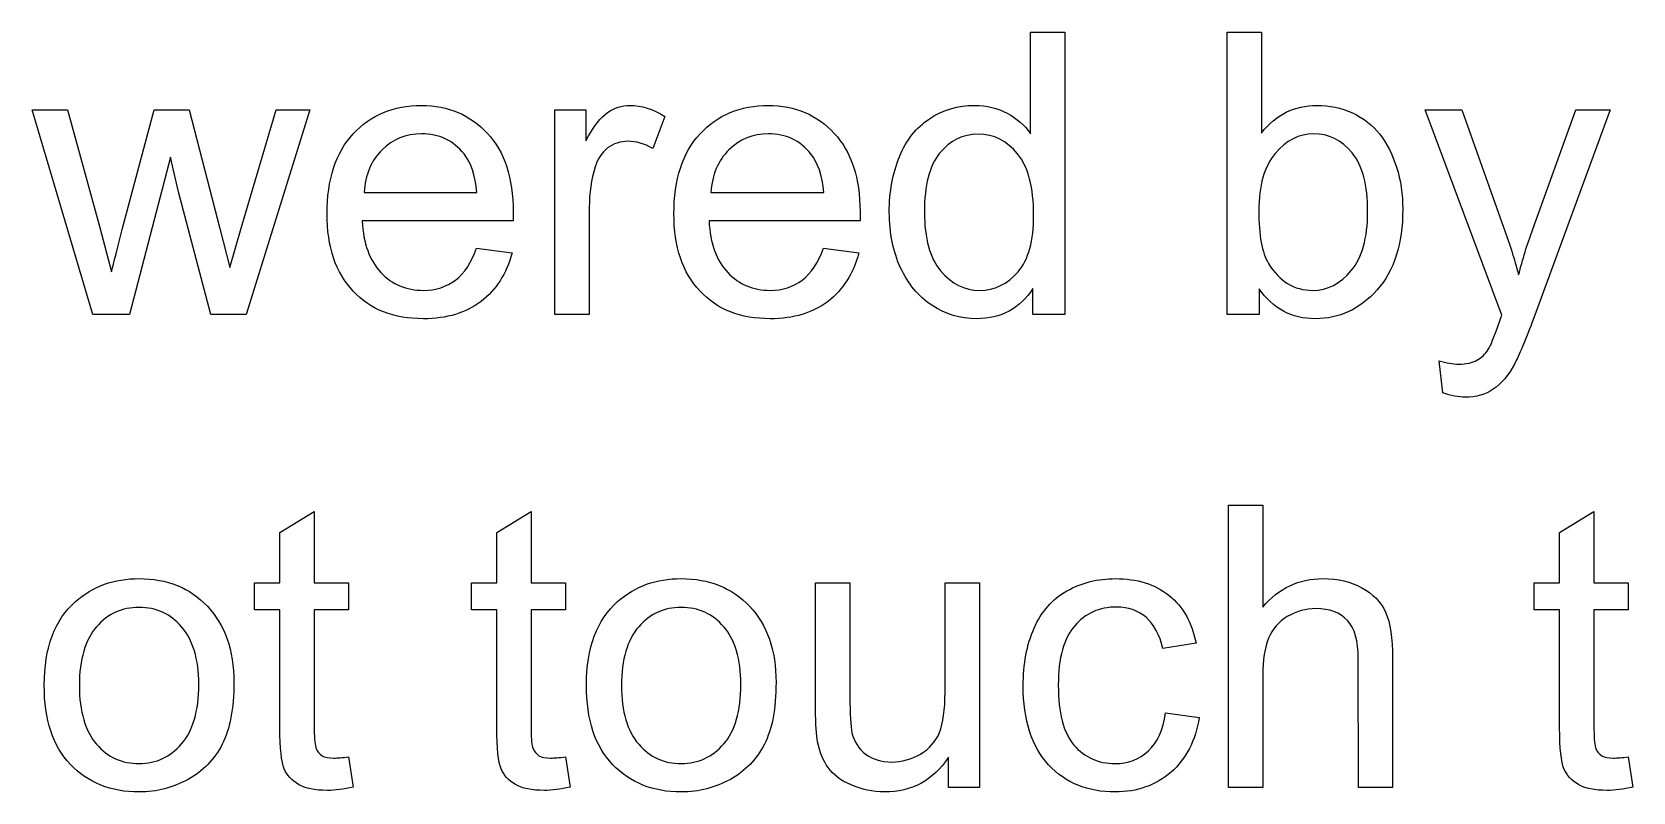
# Model space of a CAD drawing. Extents: x -45 to 645, y -160 to 467.
# Drawn here: x 376.78 to 383.95, y 129.43 to 132.83 of the extents above; entities that cross this region are included whole.
import ezdxf

# ---------------------------------------------------------------- set-up
doc = ezdxf.new("R2010")
doc.units = 0
doc.layers.add('layer 1', color=7, linetype='Continuous')

msp = doc.modelspace()

# ---------------------------------------------------------------- linework, layer by layer
at = {"layer": 'layer 1', "color": 7, "true_color": 0xffffff}
for points, knots in [([(381.4035, 131.5657), (381.4035, 131.5657), (381.4035, 132.8287), (381.4035, 132.8287), (381.4035, 132.8287), (381.2499, 132.8287), (381.2499, 132.8287), (381.2499, 132.8287), (381.2499, 132.3737), (381.2499, 132.3737), (381.2237, 132.4124), (381.1887, 132.4423), (381.1451, 132.4653), (381.1032, 132.4882), (381.0543, 132.5006), (381.0001, 132.5006), (380.9251, 132.5007), (380.8587, 132.4812), (380.7976, 132.4406), (380.7383, 132.4019), (380.6928, 132.3453), (380.6631, 132.2712), (380.6335, 132.1973), (380.6177, 132.1143), (380.6177, 132.0225), (380.6178, 131.9292), (380.6352, 131.8462), (380.6684, 131.7738), (380.7015, 131.7034), (380.7469, 131.6468), (380.8081, 131.6063), (380.8692, 131.5657), (380.9355, 131.5463), (381.0071, 131.5463), (381.1189, 131.5464), (381.2027, 131.5922), (381.2603, 131.6821), (381.2603, 131.6821), (381.2603, 131.5657), (381.2603, 131.5657), (381.2603, 131.5657), (381.4035, 131.5657), (381.4035, 131.5657)], [0, 0, 0, 0, 0.071429, 0.071429, 0.071429, 0.142857, 0.142857, 0.142857, 0.214286, 0.214286, 0.214286, 0.285714, 0.285714, 0.285714, 0.357143, 0.357143, 0.357143, 0.428571, 0.428571, 0.428571, 0.5, 0.5, 0.5, 0.571429, 0.571429, 0.571429, 0.642857, 0.642857, 0.642857, 0.714286, 0.714286, 0.714286, 0.785714, 0.785714, 0.785714, 0.857143, 0.857143, 0.857143, 0.928571, 0.928571, 0.928571, 1, 1, 1, 1]), ([(382.2731, 131.6804), (382.3342, 131.5905), (382.418, 131.5463), (382.5246, 131.5463), (382.6312, 131.5464), (382.7236, 131.5886), (382.8005, 131.6751), (382.8773, 131.7598), (382.9157, 131.8814), (382.9157, 132.0367), (382.9157, 132.1039), (382.907, 132.1654), (382.8878, 132.2236), (382.8704, 132.2801), (382.8458, 132.3295), (382.8127, 132.3718), (382.7813, 132.4124), (382.7393, 132.4441), (382.6904, 132.467), (382.6399, 132.49), (382.5874, 132.5006), (382.5315, 132.5006), (382.432, 132.5007), (382.3482, 132.46), (382.2836, 132.3771), (382.2836, 132.3771), (382.2836, 132.8287), (382.2836, 132.8287), (382.2836, 132.8287), (382.1299, 132.8287), (382.1299, 132.8287), (382.1299, 132.8287), (382.1299, 131.5657), (382.1299, 131.5657), (382.1299, 131.5657), (382.2731, 131.5657), (382.2731, 131.5657), (382.2731, 131.5657), (382.2731, 131.6804), (382.2731, 131.6804)], [0, 0, 0, 0, 0.076923, 0.076923, 0.076923, 0.153846, 0.153846, 0.153846, 0.230769, 0.230769, 0.230769, 0.307692, 0.307692, 0.307692, 0.384615, 0.384615, 0.384615, 0.461538, 0.461538, 0.461538, 0.538462, 0.538462, 0.538462, 0.615385, 0.615385, 0.615385, 0.692308, 0.692308, 0.692308, 0.769231, 0.769231, 0.769231, 0.846154, 0.846154, 0.846154, 0.923077, 0.923077, 0.923077, 1, 1, 1, 1]), ([(377.2176, 131.5657), (377.2176, 131.5657), (377.401, 132.2696), (377.401, 132.2696), (377.401, 132.2696), (377.4359, 132.1144), (377.4359, 132.1144), (377.4359, 132.1144), (377.5808, 131.5657), (377.5808, 131.5657), (377.5808, 131.5657), (377.7397, 131.5657), (377.7397, 131.5657), (377.7397, 131.5657), (378.0243, 132.4813), (378.0243, 132.4813), (378.0243, 132.4813), (377.8742, 132.4813), (377.8742, 132.4813), (377.8742, 132.4813), (377.717, 131.9521), (377.717, 131.9521), (377.717, 131.9521), (377.6664, 131.7756), (377.6664, 131.7756), (377.6664, 131.7756), (377.621, 131.9503), (377.621, 131.9503), (377.621, 131.9503), (377.4848, 132.4813), (377.4848, 132.4813), (377.4848, 132.4813), (377.3276, 132.4813), (377.3276, 132.4813), (377.3276, 132.4813), (377.1844, 131.9451), (377.1844, 131.9451), (377.1548, 131.8286), (377.139, 131.7668), (377.1373, 131.7562), (377.1373, 131.7562), (377.0849, 131.9538), (377.0849, 131.9538), (377.0849, 131.9538), (376.94, 132.4813), (376.94, 132.4813), (376.94, 132.4813), (376.7811, 132.4813), (376.7811, 132.4813), (376.7811, 132.4813), (377.0535, 131.5657), (377.0535, 131.5657), (377.0535, 131.5657), (377.2176, 131.5657), (377.2176, 131.5657)], [0, 0, 0, 0, 0.055556, 0.055556, 0.055556, 0.111111, 0.111111, 0.111111, 0.166667, 0.166667, 0.166667, 0.222222, 0.222222, 0.222222, 0.277778, 0.277778, 0.277778, 0.333333, 0.333333, 0.333333, 0.388889, 0.388889, 0.388889, 0.444444, 0.444444, 0.444444, 0.5, 0.5, 0.5, 0.555556, 0.555556, 0.555556, 0.611111, 0.611111, 0.611111, 0.666667, 0.666667, 0.666667, 0.722222, 0.722222, 0.722222, 0.777778, 0.777778, 0.777778, 0.833333, 0.833333, 0.833333, 0.888889, 0.888889, 0.888889, 0.944444, 0.944444, 0.944444, 1, 1, 1, 1]), ([(378.676, 131.7193), (378.6359, 131.6893), (378.5887, 131.6733), (378.5328, 131.6733), (378.456, 131.6734), (378.3931, 131.6997), (378.3425, 131.7527), (378.2918, 131.8074), (378.2639, 131.8832), (378.2586, 131.9837), (378.2586, 131.9837), (378.9345, 131.9838), (378.9345, 131.9838), (378.9345, 132.0015), (378.9344, 132.0155), (378.9344, 132.0243), (378.9345, 132.1761), (378.896, 132.2924), (378.8192, 132.3753), (378.7424, 132.4583), (378.6445, 132.5006), (378.5241, 132.5006), (378.3984, 132.5007), (378.2971, 132.4582), (378.2185, 132.3736), (378.1399, 132.289), (378.1015, 132.1689), (378.1015, 132.0155), (378.1015, 131.8673), (378.1399, 131.7527), (378.2185, 131.6698), (378.2953, 131.5869), (378.4001, 131.5463), (378.5328, 131.5463), (378.6376, 131.5464), (378.7231, 131.5727), (378.7912, 131.6239), (378.8576, 131.6752), (378.9047, 131.7474), (378.9292, 131.8409), (378.9292, 131.8409), (378.7703, 131.8622), (378.7703, 131.8622), (378.7476, 131.7969), (378.7161, 131.7491), (378.676, 131.7193)], [0, 0, 0, 0, 0.066667, 0.066667, 0.066667, 0.133333, 0.133333, 0.133333, 0.2, 0.2, 0.2, 0.266667, 0.266667, 0.266667, 0.333333, 0.333333, 0.333333, 0.4, 0.4, 0.4, 0.466667, 0.466667, 0.466667, 0.533333, 0.533333, 0.533333, 0.6, 0.6, 0.6, 0.666667, 0.666667, 0.666667, 0.733333, 0.733333, 0.733333, 0.8, 0.8, 0.8, 0.866667, 0.866667, 0.866667, 0.933333, 0.933333, 0.933333, 1, 1, 1, 1]), ([(379.2749, 131.5657), (379.2749, 131.5657), (379.2749, 132.0437), (379.2749, 132.0437), (379.2749, 132.109), (379.2836, 132.1689), (379.3011, 132.2254), (379.3116, 132.2608), (379.3308, 132.2889), (379.357, 132.3101), (379.3832, 132.3295), (379.4146, 132.34), (379.4478, 132.34), (379.4845, 132.3402), (379.5211, 132.3295), (379.5595, 132.3083), (379.5595, 132.3083), (379.6137, 132.4513), (379.6137, 132.4513), (379.5596, 132.4849), (379.5072, 132.5006), (379.4565, 132.5006), (379.4199, 132.5007), (379.3867, 132.49), (379.357, 132.4688), (379.3273, 132.4495), (379.2941, 132.4053), (379.2592, 132.3418), (379.2592, 132.3418), (379.2592, 132.4813), (379.2592, 132.4813), (379.2592, 132.4813), (379.1213, 132.4813), (379.1213, 132.4813), (379.1213, 132.4813), (379.1213, 131.5657), (379.1213, 131.5657), (379.1213, 131.5657), (379.2749, 131.5657), (379.2749, 131.5657)], [0, 0, 0, 0, 0.076923, 0.076923, 0.076923, 0.153846, 0.153846, 0.153846, 0.230769, 0.230769, 0.230769, 0.307692, 0.307692, 0.307692, 0.384615, 0.384615, 0.384615, 0.461538, 0.461538, 0.461538, 0.538462, 0.538462, 0.538462, 0.615385, 0.615385, 0.615385, 0.692308, 0.692308, 0.692308, 0.769231, 0.769231, 0.769231, 0.846154, 0.846154, 0.846154, 0.923077, 0.923077, 0.923077, 1, 1, 1, 1]), ([(380.2284, 131.7193), (380.1882, 131.6893), (380.141, 131.6733), (380.0851, 131.6733), (380.0084, 131.6734), (379.9454, 131.6997), (379.8948, 131.7527), (379.8442, 131.8074), (379.8162, 131.8832), (379.811, 131.9837), (379.811, 131.9837), (380.4868, 131.9838), (380.4868, 131.9838), (380.4868, 132.0015), (380.4868, 132.0155), (380.4868, 132.0243), (380.4868, 132.1761), (380.4484, 132.2924), (380.3715, 132.3753), (380.2947, 132.4583), (380.1969, 132.5006), (380.0764, 132.5006), (379.9507, 132.5007), (379.8494, 132.4582), (379.7708, 132.3736), (379.6923, 132.289), (379.6538, 132.1689), (379.6538, 132.0155), (379.6538, 131.8673), (379.6923, 131.7527), (379.7708, 131.6698), (379.8477, 131.5869), (379.9524, 131.5463), (380.0851, 131.5463), (380.1899, 131.5464), (380.2755, 131.5727), (380.3436, 131.6239), (380.4099, 131.6752), (380.4571, 131.7474), (380.4815, 131.8409), (380.4815, 131.8409), (380.3226, 131.8622), (380.3226, 131.8622), (380.3, 131.7969), (380.2685, 131.7491), (380.2284, 131.7193)], [0, 0, 0, 0, 0.066667, 0.066667, 0.066667, 0.133333, 0.133333, 0.133333, 0.2, 0.2, 0.2, 0.266667, 0.266667, 0.266667, 0.333333, 0.333333, 0.333333, 0.4, 0.4, 0.4, 0.466667, 0.466667, 0.466667, 0.533333, 0.533333, 0.533333, 0.6, 0.6, 0.6, 0.666667, 0.666667, 0.666667, 0.733333, 0.733333, 0.733333, 0.8, 0.8, 0.8, 0.866667, 0.866667, 0.866667, 0.933333, 0.933333, 0.933333, 1, 1, 1, 1]), ([(383.1951, 131.1954), (383.244, 131.1954), (383.2859, 131.2076), (383.3208, 131.2306), (383.3575, 131.2553), (383.3889, 131.2923), (383.4151, 131.3434), (383.4361, 131.3806), (383.464, 131.4493), (383.5024, 131.5498), (383.5024, 131.5498), (383.8447, 132.4813), (383.8447, 132.4813), (383.8447, 132.4813), (383.691, 132.4813), (383.691, 132.4813), (383.691, 132.4813), (383.4972, 131.9467), (383.4972, 131.9467), (383.4728, 131.8798), (383.4518, 131.8109), (383.4343, 131.7421), (383.4152, 131.8145), (383.3924, 131.885), (383.368, 131.952), (383.368, 131.952), (383.1794, 132.4813), (383.1794, 132.4813), (383.1794, 132.4813), (383.0153, 132.4813), (383.0153, 132.4813), (383.0153, 132.4813), (383.3593, 131.5623), (383.3593, 131.5623), (383.3523, 131.5464), (383.3488, 131.5339), (383.3453, 131.5251), (383.3244, 131.4635), (383.3086, 131.4246), (383.2981, 131.4087), (383.2859, 131.3877), (383.2684, 131.3717), (383.2475, 131.3611), (383.2283, 131.3488), (383.2003, 131.3434), (383.1654, 131.3434), (383.141, 131.3434), (383.1113, 131.3487), (383.0781, 131.3576), (383.0781, 131.3576), (383.0956, 131.2149), (383.0956, 131.2149), (383.1323, 131.2024), (383.1654, 131.1953), (383.1951, 131.1954)], [0, 0, 0, 0, 0.055556, 0.055556, 0.055556, 0.111111, 0.111111, 0.111111, 0.166667, 0.166667, 0.166667, 0.222222, 0.222222, 0.222222, 0.277778, 0.277778, 0.277778, 0.333333, 0.333333, 0.333333, 0.388889, 0.388889, 0.388889, 0.444444, 0.444444, 0.444444, 0.5, 0.5, 0.5, 0.555556, 0.555556, 0.555556, 0.611111, 0.611111, 0.611111, 0.666667, 0.666667, 0.666667, 0.722222, 0.722222, 0.722222, 0.777778, 0.777778, 0.777778, 0.833333, 0.833333, 0.833333, 0.888889, 0.888889, 0.888889, 0.944444, 0.944444, 0.944444, 1, 1, 1, 1]), ([(378.3477, 132.3013), (378.3949, 132.3489), (378.4542, 132.3736), (378.5241, 132.3736), (378.6027, 132.3737), (378.6655, 132.3436), (378.7144, 132.2836), (378.7458, 132.2449), (378.765, 132.1883), (378.772, 132.1107), (378.772, 132.1107), (378.2674, 132.1108), (378.2674, 132.1108), (378.2726, 132.1902), (378.2988, 132.2536), (378.3477, 132.3013)], [0, 0, 0, 0, 0.2, 0.2, 0.2, 0.4, 0.4, 0.4, 0.6, 0.6, 0.6, 0.8, 0.8, 0.8, 1, 1, 1, 1]), ([(379.9001, 132.3013), (379.9472, 132.3489), (380.0066, 132.3736), (380.0764, 132.3736), (380.155, 132.3737), (380.2179, 132.3436), (380.2667, 132.2836), (380.2982, 132.2449), (380.3174, 132.1883), (380.3244, 132.1107), (380.3244, 132.1107), (379.8197, 132.1108), (379.8197, 132.1108), (379.825, 132.1902), (379.8512, 132.2536), (379.9001, 132.3013)], [0, 0, 0, 0, 0.2, 0.2, 0.2, 0.4, 0.4, 0.4, 0.6, 0.6, 0.6, 0.8, 0.8, 0.8, 1, 1, 1, 1]), ([(380.843, 132.2872), (380.8902, 132.3436), (380.946, 132.3718), (381.0159, 132.3718), (381.0857, 132.3719), (381.1433, 132.3418), (381.1922, 132.2836), (381.2394, 132.2255), (381.2638, 132.1337), (381.2638, 132.0084), (381.2638, 131.8957), (381.2411, 131.8109), (381.194, 131.7562), (381.1468, 131.7016), (381.0892, 131.6733), (381.0211, 131.6733), (380.9548, 131.6734), (380.8971, 131.7015), (380.8482, 131.7597), (380.7994, 131.8181), (380.7749, 131.9061), (380.7749, 132.0225), (380.7749, 132.1426), (380.7976, 132.2307), (380.843, 132.2872)], [0, 0, 0, 0, 0.125, 0.125, 0.125, 0.25, 0.25, 0.25, 0.375, 0.375, 0.375, 0.5, 0.5, 0.5, 0.625, 0.625, 0.625, 0.75, 0.75, 0.75, 0.875, 0.875, 0.875, 1, 1, 1, 1]), ([(382.3447, 132.2854), (382.3936, 132.3436), (382.4512, 132.3736), (382.5176, 132.3736), (382.5839, 132.3737), (382.6415, 132.3453), (382.6887, 132.2889), (382.7359, 132.2324), (382.7585, 132.1442), (382.7585, 132.0243), (382.7585, 131.908), (382.7341, 131.8197), (382.6852, 131.7615), (382.6363, 131.7034), (382.5787, 131.6733), (382.5123, 131.6733), (382.4285, 131.6734), (382.3639, 131.7139), (382.315, 131.7932), (382.2854, 131.8409), (382.2714, 131.9202), (382.2714, 132.0296), (382.2714, 132.1408), (382.2958, 132.2272), (382.3447, 132.2854)], [0, 0, 0, 0, 0.125, 0.125, 0.125, 0.25, 0.25, 0.25, 0.375, 0.375, 0.375, 0.5, 0.5, 0.5, 0.625, 0.625, 0.625, 0.75, 0.75, 0.75, 0.875, 0.875, 0.875, 1, 1, 1, 1]), ([(382.289, 129.449), (382.289, 129.449), (382.289, 129.9482), (382.289, 129.9482), (382.289, 130.0205), (382.2977, 130.0769), (382.3152, 130.1175), (382.3309, 130.1582), (382.3606, 130.1898), (382.399, 130.2145), (382.4392, 130.2376), (382.4811, 130.2498), (382.5265, 130.2498), (382.5876, 130.2499), (382.6347, 130.2321), (382.6679, 130.1968), (382.7011, 130.1617), (382.7168, 130.1051), (382.7168, 130.0275), (382.7168, 130.0275), (382.7169, 129.449), (382.7169, 129.449), (382.7169, 129.449), (382.8705, 129.449), (382.8705, 129.449), (382.8705, 129.449), (382.8705, 130.0276), (382.8705, 130.0276), (382.8705, 130.1175), (382.86, 130.1863), (382.839, 130.2339), (382.8181, 130.2798), (382.7814, 130.3168), (382.7325, 130.3432), (382.6836, 130.3697), (382.626, 130.3838), (382.5596, 130.3838), (382.4496, 130.384), (382.3606, 130.3415), (382.289, 130.2568), (382.289, 130.2568), (382.289, 130.712), (382.289, 130.712), (382.289, 130.712), (382.1354, 130.712), (382.1354, 130.712), (382.1354, 130.712), (382.1354, 129.449), (382.1354, 129.449), (382.1354, 129.449), (382.289, 129.449), (382.289, 129.449)], [0, 0, 0, 0, 0.058824, 0.058824, 0.058824, 0.117647, 0.117647, 0.117647, 0.176471, 0.176471, 0.176471, 0.235294, 0.235294, 0.235294, 0.294118, 0.294118, 0.294118, 0.352941, 0.352941, 0.352941, 0.411765, 0.411765, 0.411765, 0.470588, 0.470588, 0.470588, 0.529412, 0.529412, 0.529412, 0.588235, 0.588235, 0.588235, 0.647059, 0.647059, 0.647059, 0.705882, 0.705882, 0.705882, 0.764706, 0.764706, 0.764706, 0.823529, 0.823529, 0.823529, 0.882353, 0.882353, 0.882353, 0.941176, 0.941176, 0.941176, 1, 1, 1, 1]), ([(378.1315, 129.5813), (378.1088, 129.5813), (378.0913, 129.5848), (378.0791, 129.5918), (378.0669, 129.6008), (378.0581, 129.6095), (378.0529, 129.6236), (378.0476, 129.6361), (378.0441, 129.6642), (378.0441, 129.7082), (378.0441, 129.7082), (378.0442, 130.2445), (378.0442, 130.2445), (378.0442, 130.2445), (378.1978, 130.2445), (378.1978, 130.2445), (378.1978, 130.2445), (378.1978, 130.3646), (378.1978, 130.3646), (378.1978, 130.3646), (378.0442, 130.3646), (378.0442, 130.3646), (378.0442, 130.3646), (378.0442, 130.6838), (378.0442, 130.6838), (378.0442, 130.6838), (377.8905, 130.5904), (377.8905, 130.5904), (377.8905, 130.5904), (377.8905, 130.3646), (377.8905, 130.3646), (377.8905, 130.3646), (377.777, 130.3646), (377.777, 130.3646), (377.777, 130.3646), (377.777, 130.2445), (377.777, 130.2445), (377.777, 130.2445), (377.8905, 130.2445), (377.8905, 130.2445), (377.8905, 130.2445), (377.8905, 129.7172), (377.8905, 129.7172), (377.8905, 129.6236), (377.8975, 129.5636), (377.9097, 129.5336), (377.9219, 129.5055), (377.9429, 129.4807), (377.9743, 129.4631), (378.004, 129.4456), (378.0476, 129.4366), (378.1035, 129.4366), (378.1367, 129.4367), (378.1751, 129.4419), (378.2188, 129.4507), (378.2188, 129.4507), (378.1978, 129.5867), (378.1978, 129.5867), (378.1699, 129.5831), (378.1472, 129.5812), (378.1315, 129.5813)], [0, 0, 0, 0, 0.05, 0.05, 0.05, 0.1, 0.1, 0.1, 0.15, 0.15, 0.15, 0.2, 0.2, 0.2, 0.25, 0.25, 0.25, 0.3, 0.3, 0.3, 0.35, 0.35, 0.35, 0.4, 0.4, 0.4, 0.45, 0.45, 0.45, 0.5, 0.5, 0.5, 0.55, 0.55, 0.55, 0.6, 0.6, 0.6, 0.65, 0.65, 0.65, 0.7, 0.7, 0.7, 0.75, 0.75, 0.75, 0.8, 0.8, 0.8, 0.85, 0.85, 0.85, 0.9, 0.9, 0.9, 0.95, 0.95, 0.95, 1, 1, 1, 1]), ([(379.102, 129.5813), (379.0793, 129.5813), (379.0618, 129.5848), (379.0496, 129.5918), (379.0374, 129.6008), (379.0286, 129.6095), (379.0234, 129.6236), (379.0182, 129.6361), (379.0147, 129.6642), (379.0147, 129.7082), (379.0147, 129.7082), (379.0147, 130.2445), (379.0147, 130.2445), (379.0147, 130.2445), (379.1683, 130.2445), (379.1683, 130.2445), (379.1683, 130.2445), (379.1683, 130.3646), (379.1683, 130.3646), (379.1683, 130.3646), (379.0147, 130.3646), (379.0147, 130.3646), (379.0147, 130.3646), (379.0147, 130.6838), (379.0147, 130.6838), (379.0147, 130.6838), (378.861, 130.5904), (378.861, 130.5904), (378.861, 130.5904), (378.861, 130.3646), (378.861, 130.3646), (378.861, 130.3646), (378.7475, 130.3646), (378.7475, 130.3646), (378.7475, 130.3646), (378.7475, 130.2445), (378.7475, 130.2445), (378.7475, 130.2445), (378.861, 130.2445), (378.861, 130.2445), (378.861, 130.2445), (378.861, 129.7172), (378.861, 129.7172), (378.861, 129.6236), (378.868, 129.5636), (378.8802, 129.5336), (378.8924, 129.5055), (378.9134, 129.4807), (378.9448, 129.4631), (378.9745, 129.4456), (379.0182, 129.4366), (379.074, 129.4366), (379.1072, 129.4367), (379.1456, 129.4419), (379.1893, 129.4507), (379.1893, 129.4507), (379.1683, 129.5867), (379.1683, 129.5867), (379.1404, 129.5831), (379.1177, 129.5812), (379.102, 129.5813)], [0, 0, 0, 0, 0.05, 0.05, 0.05, 0.1, 0.1, 0.1, 0.15, 0.15, 0.15, 0.2, 0.2, 0.2, 0.25, 0.25, 0.25, 0.3, 0.3, 0.3, 0.35, 0.35, 0.35, 0.4, 0.4, 0.4, 0.45, 0.45, 0.45, 0.5, 0.5, 0.5, 0.55, 0.55, 0.55, 0.6, 0.6, 0.6, 0.65, 0.65, 0.65, 0.7, 0.7, 0.7, 0.75, 0.75, 0.75, 0.8, 0.8, 0.8, 0.85, 0.85, 0.85, 0.9, 0.9, 0.9, 0.95, 0.95, 0.95, 1, 1, 1, 1]), ([(383.8589, 129.5813), (383.8362, 129.5813), (383.8187, 129.5848), (383.8064, 129.5918), (383.7943, 129.6008), (383.7855, 129.6095), (383.7802, 129.6236), (383.775, 129.6361), (383.7715, 129.6642), (383.7715, 129.7082), (383.7715, 129.7082), (383.7716, 130.2445), (383.7716, 130.2445), (383.7716, 130.2445), (383.9252, 130.2445), (383.9252, 130.2445), (383.9252, 130.2445), (383.9252, 130.3646), (383.9252, 130.3646), (383.9252, 130.3646), (383.7716, 130.3646), (383.7716, 130.3646), (383.7716, 130.3646), (383.7716, 130.6838), (383.7716, 130.6838), (383.7716, 130.6838), (383.6179, 130.5904), (383.6179, 130.5904), (383.6179, 130.5904), (383.6179, 130.3646), (383.6179, 130.3646), (383.6179, 130.3646), (383.5044, 130.3646), (383.5044, 130.3646), (383.5044, 130.3646), (383.5044, 130.2445), (383.5044, 130.2445), (383.5044, 130.2445), (383.6179, 130.2445), (383.6179, 130.2445), (383.6179, 130.2445), (383.6179, 129.7172), (383.6179, 129.7172), (383.6179, 129.6236), (383.6248, 129.5636), (383.637, 129.5336), (383.6493, 129.5055), (383.6702, 129.4807), (383.7016, 129.4631), (383.7314, 129.4456), (383.775, 129.4366), (383.8309, 129.4366), (383.864, 129.4367), (383.9025, 129.4419), (383.9461, 129.4507), (383.9461, 129.4507), (383.9252, 129.5867), (383.9252, 129.5867), (383.8973, 129.5831), (383.8745, 129.5812), (383.8589, 129.5813)], [0, 0, 0, 0, 0.05, 0.05, 0.05, 0.1, 0.1, 0.1, 0.15, 0.15, 0.15, 0.2, 0.2, 0.2, 0.25, 0.25, 0.25, 0.3, 0.3, 0.3, 0.35, 0.35, 0.35, 0.4, 0.4, 0.4, 0.45, 0.45, 0.45, 0.5, 0.5, 0.5, 0.55, 0.55, 0.55, 0.6, 0.6, 0.6, 0.65, 0.65, 0.65, 0.7, 0.7, 0.7, 0.75, 0.75, 0.75, 0.8, 0.8, 0.8, 0.85, 0.85, 0.85, 0.9, 0.9, 0.9, 0.95, 0.95, 0.95, 1, 1, 1, 1]), ([(376.9528, 129.5531), (377.0314, 129.4702), (377.1344, 129.4296), (377.2601, 129.4296), (377.3405, 129.4297), (377.4121, 129.449), (377.4802, 129.486), (377.5465, 129.5232), (377.5971, 129.5742), (377.6321, 129.643), (377.667, 129.7101), (377.6845, 129.8017), (377.6845, 129.9199), (377.6845, 130.0647), (377.6443, 130.1774), (377.5657, 130.2603), (377.4872, 130.3433), (377.3859, 130.3838), (377.2601, 130.3838), (377.1484, 130.384), (377.0541, 130.3503), (376.9755, 130.2815), (376.883, 130.2004), (376.8358, 130.0751), (376.8358, 129.9076), (376.8358, 129.7524), (376.8742, 129.6342), (376.9528, 129.5531)], [0, 0, 0, 0, 0.111111, 0.111111, 0.111111, 0.222222, 0.222222, 0.222222, 0.333333, 0.333333, 0.333333, 0.444444, 0.444444, 0.444444, 0.555556, 0.555556, 0.555556, 0.666667, 0.666667, 0.666667, 0.777778, 0.777778, 0.777778, 0.888889, 0.888889, 0.888889, 1, 1, 1, 1]), ([(379.3793, 129.5531), (379.4578, 129.4702), (379.5609, 129.4296), (379.6866, 129.4296), (379.7669, 129.4297), (379.8385, 129.449), (379.9066, 129.486), (379.973, 129.5232), (380.0236, 129.5742), (380.0585, 129.643), (380.0935, 129.7101), (380.1109, 129.8017), (380.1109, 129.9199), (380.1109, 130.0647), (380.0707, 130.1774), (379.9922, 130.2603), (379.9136, 130.3433), (379.8123, 130.3838), (379.6866, 130.3838), (379.5749, 130.384), (379.4805, 130.3503), (379.402, 130.2815), (379.3094, 130.2004), (379.2623, 130.0751), (379.2623, 129.9076), (379.2623, 129.7524), (379.3007, 129.6342), (379.3793, 129.5531)], [0, 0, 0, 0, 0.111111, 0.111111, 0.111111, 0.222222, 0.222222, 0.222222, 0.333333, 0.333333, 0.333333, 0.444444, 0.444444, 0.444444, 0.555556, 0.555556, 0.555556, 0.666667, 0.666667, 0.666667, 0.777778, 0.777778, 0.777778, 0.888889, 0.888889, 0.888889, 1, 1, 1, 1]), ([(381.021, 129.449), (381.021, 129.449), (381.021, 130.3646), (381.021, 130.3646), (381.021, 130.3646), (380.8673, 130.3646), (380.8673, 130.3646), (380.8673, 130.3646), (380.8673, 129.876), (380.8673, 129.876), (380.8673, 129.7966), (380.8586, 129.7382), (380.8429, 129.6959), (380.8254, 129.6553), (380.7975, 129.6236), (380.7573, 129.5989), (380.7172, 129.576), (380.6735, 129.5636), (380.6281, 129.5636), (380.581, 129.5637), (380.5425, 129.576), (380.5111, 129.5989), (380.4814, 129.622), (380.4605, 129.6536), (380.45, 129.6941), (380.4448, 129.7224), (380.4413, 129.7771), (380.4413, 129.8582), (380.4413, 129.8582), (380.4413, 130.3646), (380.4413, 130.3646), (380.4413, 130.3646), (380.2876, 130.3646), (380.2876, 130.3646), (380.2876, 130.3646), (380.2876, 129.7982), (380.2876, 129.7982), (380.2876, 129.7313), (380.2911, 129.6836), (380.2963, 129.6536), (380.3068, 129.6077), (380.3225, 129.5689), (380.3435, 129.5389), (380.3662, 129.5073), (380.4011, 129.4807), (380.4465, 129.4613), (380.4937, 129.4402), (380.5425, 129.4296), (380.5967, 129.4296), (380.7172, 129.4297), (380.8132, 129.4807), (380.883, 129.5848), (380.883, 129.5848), (380.8831, 129.449), (380.8831, 129.449), (380.8831, 129.449), (381.021, 129.449), (381.021, 129.449)], [0, 0, 0, 0, 0.052632, 0.052632, 0.052632, 0.105263, 0.105263, 0.105263, 0.157895, 0.157895, 0.157895, 0.210526, 0.210526, 0.210526, 0.263158, 0.263158, 0.263158, 0.315789, 0.315789, 0.315789, 0.368421, 0.368421, 0.368421, 0.421053, 0.421053, 0.421053, 0.473684, 0.473684, 0.473684, 0.526316, 0.526316, 0.526316, 0.578947, 0.578947, 0.578947, 0.631579, 0.631579, 0.631579, 0.684211, 0.684211, 0.684211, 0.736842, 0.736842, 0.736842, 0.789474, 0.789474, 0.789474, 0.842105, 0.842105, 0.842105, 0.894737, 0.894737, 0.894737, 0.947368, 0.947368, 0.947368, 1, 1, 1, 1]), ([(381.7774, 129.6131), (381.7373, 129.576), (381.6866, 129.5566), (381.6272, 129.5566), (381.5522, 129.5567), (381.491, 129.5848), (381.4439, 129.6395), (381.3968, 129.696), (381.374, 129.7841), (381.374, 129.9076), (381.3741, 130.0294), (381.3985, 130.1175), (381.4474, 130.1722), (381.4946, 130.2286), (381.5574, 130.2568), (381.636, 130.2568), (381.6866, 130.257), (381.7303, 130.2409), (381.7669, 130.211), (381.8019, 130.1792), (381.8281, 130.1333), (381.842, 130.0716), (381.842, 130.0716), (381.9904, 130.0947), (381.9904, 130.0947), (381.973, 130.1864), (381.9328, 130.2586), (381.87, 130.308), (381.8071, 130.3592), (381.7268, 130.3838), (381.629, 130.3838), (381.5522, 130.384), (381.4788, 130.3662), (381.4125, 130.3291), (381.3479, 130.2921), (381.2972, 130.2357), (381.2658, 130.1616), (381.2326, 130.0875), (381.2169, 130.0011), (381.2169, 129.9041), (381.2169, 129.7506), (381.2553, 129.6342), (381.3304, 129.5513), (381.4055, 129.4702), (381.505, 129.4296), (381.629, 129.4296), (381.7268, 129.4297), (381.8106, 129.4596), (381.8787, 129.5177), (381.9451, 129.5777), (381.9887, 129.6589), (382.0044, 129.7629), (382.0044, 129.7629), (381.8543, 129.7841), (381.8543, 129.7841), (381.8438, 129.7065), (381.8176, 129.6501), (381.7774, 129.6131)], [0, 0, 0, 0, 0.052632, 0.052632, 0.052632, 0.105263, 0.105263, 0.105263, 0.157895, 0.157895, 0.157895, 0.210526, 0.210526, 0.210526, 0.263158, 0.263158, 0.263158, 0.315789, 0.315789, 0.315789, 0.368421, 0.368421, 0.368421, 0.421053, 0.421053, 0.421053, 0.473684, 0.473684, 0.473684, 0.526316, 0.526316, 0.526316, 0.578947, 0.578947, 0.578947, 0.631579, 0.631579, 0.631579, 0.684211, 0.684211, 0.684211, 0.736842, 0.736842, 0.736842, 0.789474, 0.789474, 0.789474, 0.842105, 0.842105, 0.842105, 0.894737, 0.894737, 0.894737, 0.947368, 0.947368, 0.947368, 1, 1, 1, 1]), ([(377.0698, 130.1687), (377.1204, 130.2268), (377.1833, 130.2551), (377.2601, 130.2551), (377.337, 130.2552), (377.3998, 130.2268), (377.4505, 130.1686), (377.5011, 130.1106), (377.5273, 130.024), (377.5273, 129.9111), (377.5273, 129.7913), (377.5011, 129.703), (377.4505, 129.6447), (377.3998, 129.5867), (377.337, 129.5566), (377.2601, 129.5566), (377.1833, 129.5567), (377.1204, 129.5848), (377.0698, 129.643), (377.0192, 129.7014), (376.993, 129.7894), (376.993, 129.9058), (376.993, 130.0222), (377.0192, 130.1104), (377.0698, 130.1687)], [0, 0, 0, 0, 0.125, 0.125, 0.125, 0.25, 0.25, 0.25, 0.375, 0.375, 0.375, 0.5, 0.5, 0.5, 0.625, 0.625, 0.625, 0.75, 0.75, 0.75, 0.875, 0.875, 0.875, 1, 1, 1, 1]), ([(379.4963, 130.1687), (379.5469, 130.2268), (379.6097, 130.2551), (379.6866, 130.2551), (379.7634, 130.2552), (379.8263, 130.2268), (379.8769, 130.1686), (379.9276, 130.1106), (379.9537, 130.024), (379.9537, 129.9111), (379.9538, 129.7913), (379.9276, 129.703), (379.8769, 129.6447), (379.8263, 129.5867), (379.7634, 129.5566), (379.6866, 129.5566), (379.6098, 129.5567), (379.5469, 129.5848), (379.4962, 129.643), (379.4456, 129.7014), (379.4194, 129.7894), (379.4194, 129.9058), (379.4194, 130.0222), (379.4456, 130.1104), (379.4963, 130.1687)], [0, 0, 0, 0, 0.125, 0.125, 0.125, 0.25, 0.25, 0.25, 0.375, 0.375, 0.375, 0.5, 0.5, 0.5, 0.625, 0.625, 0.625, 0.75, 0.75, 0.75, 0.875, 0.875, 0.875, 1, 1, 1, 1])]:
    msp.add_open_spline(points, degree=3, knots=knots, dxfattribs=at)

doc.saveas('drawing.dxf')
